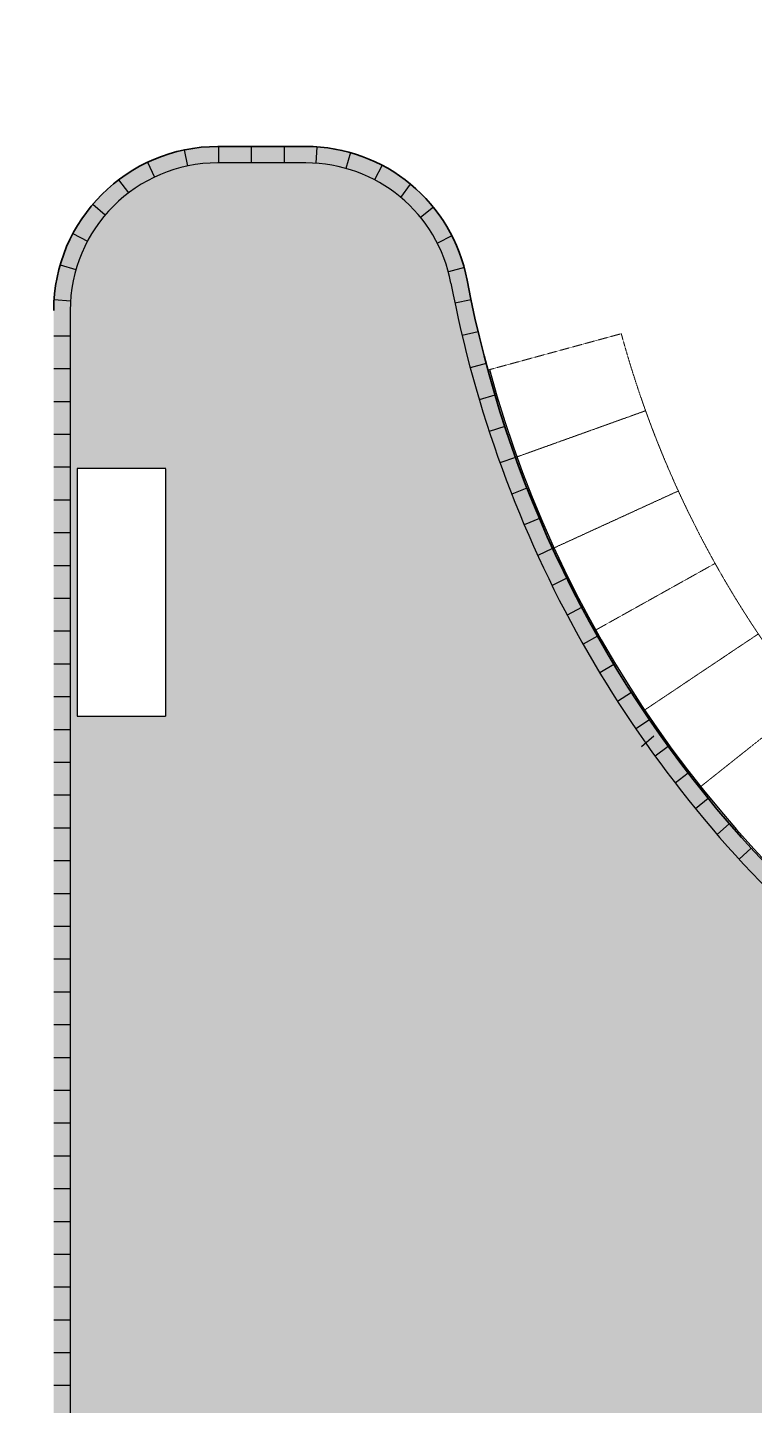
# Model space of a CAD drawing. Header units: millimetres. Extents: x -164772 to 106339, y -135449 to 107526.
# Drawn here: x -127720 to -101135, y -55946 to -5533 of the extents above; entities that cross this region are included whole.
import ezdxf

# ---------------------------------------------------------------- set-up
doc = ezdxf.new("R2010")
doc.units = ezdxf.units.MM
doc.linetypes.add('ACAD_дорога __ __ __ __ __ __ __ __ __ __ __ __ __', pattern=[7, 5, -2])
doc.linetypes.add('DASHED', pattern=[0.75, 0.5, -0.25])
doc.layers.add('graas', color=7, linetype='Continuous', lineweight=25, true_color=0x83f83f)
for name, color, linetype, lineweight in [('paving', 250, 'Continuous', 25), ('pr build', 5, 'Continuous', 60), ('pr road', 250, 'Continuous', 35)]:
    doc.layers.add(name, color=color, linetype=linetype, lineweight=lineweight)
doc.layers.add('project line', color=250, linetype='Continuous')

msp = doc.modelspace()

# ---------------------------------------------------------------- hatches: boundary and pattern name
at = {"layer": 'graas'}
h = msp.add_hatch(dxfattribs=at)
h.set_pattern_fill('AR-SAND', color=256, scale=15, angle=90, style=0)
h.set_pattern_definition([(127.5, (20086128.24877036, -35166053.85882878), (-734.1198559940135, -24.00046943976064), [0, -579.1200000000001, 0, -647.7, 0, -619.125]), (97.5, (20086128.24877036, -35166053.85882878), (-1075.237650852531, 674.284924707004), [0, -312.42, 0, -521.9699999999999, 0, -200.0249999999999]), (57.49999999999998, (20086128.24877036, -35166522.48882877), (-2.155777017818464, 1186.488555362187), [0, -190.5, 0, -685.8000000000001, 0, -895.3500000000001]), (47.49999999999999, (20086128.24877036, -35166522.48882877), (-334.3939848858243, 1145.334678708446), [0, -95.24999999999999, 0, -449.5799999999999, 0, -514.35])])
edge = h.paths.add_edge_path()
edge.add_line((-117541.6754624641, -3284.361524216785), (-120764.0420367754, -3284.361524216785))
edge.add_arc((-120764.042036779, 2115.638475780885), 5399.999999997817, 180.0000000000386, 270.0000000000386, ccw=False)
edge.add_line((-126164.0420367767, 2115.638475777625), (-126161.4625406482, 42274.47373970476))
edge.add_arc((-112971.6932503138, -1539156.284458524), 1581485.761235097, 89.52214120869093, 90.4778587913089, ccw=False)
edge.add_line((-99781.92395997167, 42274.47373970416), (-98863.34911363844, 41616.53721116955))
edge.add_arc((189654151.5651501, 110768853.5518665), 219696899.5820207, 210.2649924978628, 210.2684874780101)
edge.add_arc((-69889.71343111133, -6882.399719036608), 43094.06331599062, 121.0371690920496, 169.3069759478685)
edge.add_arc((-117541.6754624632, 2115.638475781816), 5399.999999998709, 269.99999999999216, 349.30577403733963, ccw=False)
h.paths.add_polyline_path([(-122660.9038956559, 16963.29322928055), (-125910.9038956559, 16963.29322928055), (-125910.9038956559, 7903.293229282877), (-122660.9038956559, 7903.293229282877)], flags=16)
h.paths.add_polyline_path([(-126161.4625406473, 7098.456192089754), (-126161.4625406473, 4859.754372380252), (-126161.4625406473, 5142.812778507869), (-126161.4625406473, 7559.754372377458)], flags=16)
h = msp.add_hatch(dxfattribs=at)
h.set_pattern_fill('AR-SAND', color=256, scale=15, angle=90, style=0)
h.set_pattern_definition([(127.5, (20086128.24877036, -35164892.04668546), (-734.1198559940135, -24.00046943976064), [0, -579.1200000000001, 0, -647.7, 0, -619.125]), (97.5, (20086128.24877036, -35164892.04668546), (-1075.237650852531, 674.284924707004), [0, -312.42, 0, -521.9699999999999, 0, -200.0249999999999]), (57.49999999999998, (20086128.24877036, -35165360.67668545), (-2.155777017818464, 1186.488555362187), [0, -190.5, 0, -685.8000000000001, 0, -895.3500000000001]), (47.49999999999999, (20086128.24877036, -35165360.67668545), (-334.3939848858243, 1145.334678708446), [0, -95.24999999999999, 0, -449.5799999999999, 0, -514.35])])
edge = h.paths.add_edge_path()
edge.add_line((-117541.6754624641, -10484.3650465556), (-120764.0420367754, -10484.3650465556))
edge.add_arc((-120764.042036779, -15884.36504655373), 5399.999999997817, 449.9999999999613, 539.9999999999613)
edge.add_line((-126164.0420367767, -15884.36504655001), (-126164.0420367767, -56458.1640300461))
edge.add_arc((-69884.04130216574, -6884.365332434378), 74999.99999999459, 221.3749601396475, 264.9827554239192)
edge.add_line((-76443.20891168927, -81596.99693023921), (-76432.9826262222, -49483.91005262292))
edge.add_arc((-69884.04261841744, -6884.363285380374), 43100.00000000369, 228.0318661238865, 261.2601923559919, ccw=False)
edge.add_arc((-69884.04261840766, -6884.363285395275), 43099.99999999903, 190.6941902640249, 228.0318661238632, ccw=False)
edge.add_arc((-117541.6754624632, -15884.36504655467), 5399.999999998709, 370.6942259626604, 450.0000000000078)
h.paths.add_polyline_path([(-122660.9038956559, -30732.01980005293), (-125910.9038956559, -30732.01980005293), (-125910.9038956559, -21672.01980005526), (-122660.9038956559, -21672.01980005526)], flags=16)
h.paths.add_polyline_path([(-126161.4625406473, -20867.18276286261), (-126161.4625406473, -18628.4809431531), (-126161.4625406473, -18911.53934928165), (-126161.4625406473, -21328.48094315031)], flags=16)
at = {"layer": 'project line'}
h = msp.add_hatch(color=256, dxfattribs=at)
h.set_gradient(color1=(87, 85, 98), rotation=90.00000000000003, one_color=1, tint=1)
h.paths.add_polyline_path([(-123330.8487427875, -10462.34931950732), (-123073.9101225718, -11004.55089220866, -0.05889817152132266), (-121872.4251258627, -10599.8818992306), (-121995.8654131096, -10012.71710508499, 0.05889817152141417)])
h = msp.add_hatch(color=256, dxfattribs=at)
h.set_gradient(color1=(87, 85, 98), rotation=90.00000000000003, one_color=1, tint=1)
h.paths.add_polyline_path([(-121995.8654131096, -10012.71710508499), (-121872.4251258627, -10599.8818992306, -0.05184976475833813), (-120761.4625406477, -10484.36504654489), (-120739.5823001119, -10484.36504654116), (-120739.5823001189, -9884.365046546285), (-120761.4625406477, -9884.365046546285, 0.05184976475838069)])
h = msp.add_hatch(color=256, dxfattribs=at)
h.set_gradient(color1=(87, 85, 98), rotation=90.00000000000003, one_color=1, tint=1)
h.paths.add_polyline_path([(-120739.5823001152, -9884.36504655001), (-120739.5823001152, -10484.36504654489), (-119543.8330477176, -10484.36504654861), (-119543.8330477176, -9884.365046546285)])
h = msp.add_hatch(color=256, dxfattribs=at)
h.set_gradient(color1=(87, 85, 98), rotation=90.00000000000003, one_color=1, tint=1)
h.paths.add_polyline_path([(-119543.8330477176, -9884.365046553736), (-119543.8330477176, -10484.36504654489), (-118339.574694075, -10484.36504654116), (-118339.574694075, -9884.36504655001)])
h = msp.add_hatch(color=256, dxfattribs=at)
h.set_gradient(color1=(87, 85, 98), rotation=90.00000000000003, one_color=1, tint=1)
h.paths.add_polyline_path([(-118339.574694075, -9884.36504655001), (-118339.574694075, -10484.36504654489), (-117539.0959663366, -10484.36504654489, -0.01665750712046094), (-117179.593179737, -10496.34521116638), (-117139.6484256711, -9897.676340570164, 0.01665750712012556), (-117539.0959663291, -9884.365046546285)])
h = msp.add_hatch(color=256, dxfattribs=at)
h.set_gradient(color1=(87, 85, 98), rotation=90.00000000000003, one_color=1, tint=1)
h.paths.add_polyline_path([(-117139.6484256711, -9897.676340570164), (-117179.593179737, -10496.34521116638, -0.05199446489763757), (-116075.7850735735, -10686.41148469779), (-115913.1949743771, -10108.8610889385, 0.05199446489770942)])
h = msp.add_hatch(color=256, dxfattribs=at)
h.set_gradient(color1=(87, 85, 98), rotation=90.00000000000003, one_color=1, tint=1)
h.paths.add_polyline_path([(-124392.4333534215, -11107.75003622281), (-124029.336272144, -11585.41153725698, -0.05190522956897124), (-123073.9101225718, -11004.55089220866), (-123330.8487427875, -10462.34931950732, 0.05190522956881574)])
h = msp.add_hatch(color=256, dxfattribs=at)
h.set_gradient(color1=(87, 85, 98), rotation=90.00000000000003, one_color=1, tint=1)
h.paths.add_polyline_path([(-115913.1949743771, -10108.8610889385), (-116075.7850735735, -10686.41148469779, -0.05222183597463788), (-115030.5929305598, -11102.3767028241), (-114751.8703710286, -10571.04466463016, 0.05222183597456426)])
h = msp.add_hatch(color=256, dxfattribs=at)
h.set_gradient(color1=(87, 85, 98), rotation=90.00000000000003, one_color=1, tint=1)
h.paths.add_polyline_path([(-114751.8703710286, -10571.04466463016), (-115030.5929305598, -11102.37670282037, -0.05403438111626523), (-114064.2873371125, -11750.87923064032), (-113710.4902712799, -11264.64877476259, 0.05227677039684132)])
h = msp.add_hatch(color=256, dxfattribs=at)
h.set_gradient(color1=(87, 85, 98), rotation=90.00000000000003, one_color=1, tint=1)
h.paths.add_polyline_path([(-125334.0890334456, -11999.64022264998), (-124876.8263841614, -12388.11270503742, -0.05420001128279508), (-124029.336272144, -11585.41153725698), (-124392.4333534178, -11107.75003622654, 0.05420001128310453)])
h = msp.add_hatch(color=256, dxfattribs=at)
h.set_gradient(color1=(87, 85, 98), rotation=90.00000000000003, one_color=1, tint=1)
h.paths.add_polyline_path([(-113710.4902712799, -11264.64877475933), (-114064.2873371125, -11750.87923064404, -0.0476854228070881), (-113344.1417951857, -12484.01807867079), (-112878.0357761698, -12106.20174890613, 0.04944221491173232)])
h = msp.add_hatch(color=256, dxfattribs=at)
h.set_gradient(color1=(87, 85, 98), rotation=90.00000000000003, one_color=1, tint=1)
h.paths.add_polyline_path([(-126059.9705426994, -13069.08300877358), (-125530.1197424943, -13350.61121255108, -0.05401217485017328), (-124876.8263841614, -12388.11270503742), (-125334.0890334423, -11999.64022264998, 0.0540121748500654)])
h = msp.add_hatch(color=256, dxfattribs=at)
h.set_gradient(color1=(87, 85, 98), rotation=90.00000000000003, one_color=1, tint=1)
h.paths.add_polyline_path([(-112878.0357761698, -12106.20174890613), (-113344.1417951857, -12484.01807867079, -0.05214674829352767), (-112731.3974807642, -13425.49634899148), (-112197.2087601445, -13152.28871593015, 0.05214674829361236)])
h = msp.add_hatch(color=256, dxfattribs=at)
h.set_gradient(color1=(87, 85, 98), rotation=90.00000000000003, one_color=1, tint=1)
h.paths.add_polyline_path([(-126525.8128049008, -14219.35272496608), (-125949.3777784754, -14385.85395712308, -0.05184815252790456), (-125530.1197424981, -13350.61121255108), (-126059.9705426994, -13069.08300877358, 0.05184815252801381)])
h = msp.add_hatch(color=256, dxfattribs=at)
h.set_gradient(color1=(87, 85, 98), rotation=100.00000000000003, one_color=1, tint=1)
h.paths.add_polyline_path([(-112731.3974807642, -13425.49634899148, -0.05211968470876604), (-112326.8484463061, -14472.81420087205), (-111747.7098329675, -14315.97521801847, 0.05211968470874793), (-112197.2087601445, -13152.28871593015)])
h = msp.add_hatch(color=256, dxfattribs=at)
h.set_gradient(color1=(87, 85, 98), rotation=129.99999999999997, one_color=1, tint=1)
h.paths.add_polyline_path([(-126525.8128049008, -14219.35272496608, 0.05376087223164601), (-126748.2578742041, -15486.51880224883), (-126149.578340852, -15526.30342667964, -0.05376087223172774), (-125949.3777784754, -14385.85395712308)])
h = msp.add_hatch(color=256, dxfattribs=at)
h.set_gradient(color1=(87, 85, 98), rotation=100.00000000000003, one_color=1, tint=1)
h.paths.add_polyline_path([(-112326.8484463061, -14472.81420087205, -0.0194578782590978), (-112232.8852991651, -14882.30299478579, 0.00431196504601977), (-112088.6463475309, -15611.5440552644), (-111501.0753513545, -15490.05197958504, -0.004311991998981184), (-111643.3071863994, -14770.9582644789, 0.01945768727374287), (-111747.7098329675, -14315.97521801847)])
h = msp.add_hatch(color=256, dxfattribs=at)
h.set_gradient(color1=(87, 85, 98), rotation=129.99999999999997, one_color=1, tint=1)
h.paths.add_polyline_path([(-126748.2578742041, -15486.51880224883, 0.0165906202027911), (-126761.4625406477, -15884.36504655746), (-126761.4625406477, -16810.14181962419), (-126161.4625406454, -16810.14181963164), (-126161.4625406491, -15884.36504654628, -0.0165906202022947), (-126149.578340852, -15526.30342667964)])
h = msp.add_hatch(color=256, dxfattribs=at)
h.set_gradient(color1=(87, 85, 98), rotation=100.00000000000003, one_color=1, tint=1)
h.paths.add_polyline_path([(-112088.6463475272, -15611.5440552644, 0.007065236705960912), (-111825.1915300701, -16800.69563424024), (-111241.2881183646, -16662.64924423392, -0.007065236705962438), (-111501.0753513507, -15490.05197958132)])
h = msp.add_hatch(color=256, dxfattribs=at)
h.set_gradient(color1=(87, 85, 98), rotation=129.99999999999997, one_color=1, tint=1)
h.paths.add_polyline_path([(-126761.4625406477, -16810.14181963164), (-126761.462540644, -18010.1418196321), (-126161.4625406491, -18010.14181962838), (-126161.4625406454, -16810.14181962791)])
h = msp.add_hatch(color=256, dxfattribs=at)
h.set_gradient(color1=(87, 85, 98), rotation=100.00000000000003, one_color=1, tint=1)
h.paths.add_polyline_path([(-111825.1915300733, -16800.69563424024, 0.00705930374920778), (-111528.5037336492, -17980.93970852294), (-110948.7305464882, -17826.46300657927, -0.007059303749211951), (-111241.2881183683, -16662.64924423392)])
h = msp.add_hatch(color=256, dxfattribs=at)
h.set_gradient(color1=(87, 85, 98), rotation=129.99999999999997, one_color=1, tint=1)
h.paths.add_polyline_path([(-126761.4625406477, -18010.14181962838), (-126761.4625406477, -19210.14181962931), (-126161.4625406454, -19210.14181963303), (-126161.4625406454, -18010.14181962838)])
h = msp.add_hatch(color=256, dxfattribs=at)
h.set_gradient(color1=(87, 85, 98), rotation=100.00000000000003, one_color=1, tint=1)
h.paths.add_polyline_path([(-111528.5037336524, -17980.93970852294, 0.007056902572352702), (-111198.7302048456, -19151.94009695244), (-110623.5478324688, -18981.16176547059, -0.007056902572355879), (-110948.7305464919, -17826.46300657927)])
h = msp.add_hatch(color=256, dxfattribs=at)
h.set_gradient(color1=(87, 85, 98), rotation=100.00000000000003, one_color=1, tint=1)
h.paths.add_polyline_path([(-111198.7302048456, -19151.94009695244, 0.007064838870162748), (-110835.6121403978, -20314.46671766411), (-110265.4847758769, -20127.50472092764, -0.007064838870157344), (-110623.5478324688, -18981.16176547059)])
h = msp.add_hatch(color=256, dxfattribs=at)
h.set_gradient(color1=(87, 85, 98), rotation=129.99999999999997, one_color=1, tint=1)
h.paths.add_polyline_path([(-126761.4625406477, -19210.14181962558), (-126761.4625406515, -20158.12179323654), (-126161.4625406491, -20158.12179324027), (-126161.4625406491, -19210.14181963303)])
h.paths.add_polyline_path([(-126761.4625406477, -20158.12179323654), (-126761.4625406477, -20410.14181962977), (-126161.4625406454, -20410.14181962651), (-126161.4625406454, -20158.12179323654)])
h = msp.add_hatch(color=256, dxfattribs=at)
h.set_gradient(color1=(87, 85, 98), rotation=100.00000000000003, one_color=1, tint=1)
h.paths.add_polyline_path([(-110835.6121403978, -20314.46671766411, 0.00705325324059448), (-110440.4674036617, -21464.38974979562), (-109875.8408939413, -21261.41954379292, -0.007053253240581596), (-110265.4847758732, -20127.50472092764)])
h = msp.add_hatch(color=256, dxfattribs=at)
h.set_gradient(color1=(87, 85, 98), rotation=129.99999999999997, one_color=1, tint=1)
edge = h.paths.add_edge_path()
edge.add_line((-126761.4625406477, -20410.14181962651), (-126761.4625406441, -21496.59332789503))
edge.add_spline(control_points=[(-126761.4625406598, -21496.59332788778), (-126710.4333441987, -21534.30944941328), (-126659.5086912404, -21572.15911352118), (-126608.689330783, -21610.14181962698)], knot_values=[394.60505552969, 394.60505552969, 394.60505552969, 394.60505552969, 394.984330194494, 394.984330194494, 394.984330194494, 394.984330194494], degree=3, periodic=0)
edge.add_line((-126608.6893307783, -21610.14181963071), (-126161.4625406491, -21610.14181963071))
edge.add_line((-126161.4625406491, -21610.14181963071), (-126161.4625406491, -20410.14181962998))
edge.add_line((-126161.4625406491, -20410.14181962977), (-126761.4625406477, -20410.14181962614))
edge = h.paths.add_edge_path(flags=17)
edge.add_line((-126761.462540644, -21496.59332789476), (-126761.4625406404, -21610.14181962698))
edge.add_line((-126761.4625406408, -21610.14181962698), (-126608.6893307823, -21610.14181962334))
edge.add_spline(control_points=[(-126608.689330783, -21610.14181962698), (-126659.5086912404, -21572.15911352118), (-126710.4333441987, -21534.30944941328), (-126761.4625406598, -21496.59332788778)], knot_values=[394.60505552969, 394.60505552969, 394.60505552969, 394.60505552969, 394.984330194494, 394.984330194494, 394.984330194494, 394.984330194494], degree=3, periodic=0)
h = msp.add_hatch(color=256, dxfattribs=at)
h.set_gradient(color1=(87, 85, 98), rotation=129.99999999999997, one_color=1, tint=1)
edge = h.paths.add_edge_path()
edge.add_spline(control_points=[(-126161.4625406473, -21949.93744898257), (-126309.6079839289, -21835.52175248084), (-126458.6900007071, -21722.25225193189), (-126608.689330783, -21610.14181962698)], knot_values=[393.4855816692534, 393.4855816692534, 393.4855816692534, 393.4855816692534, 394.60505552969, 394.60505552969, 394.60505552969, 394.60505552969], degree=3, periodic=0)
edge.add_line((-126608.6893307821, -21610.14181962698), (-126761.4625406478, -21610.14181962698))
edge.add_line((-126761.4625406477, -21610.14181962698), (-126761.4625406441, -22810.14181962771))
edge.add_line((-126761.462540644, -22810.14181962791), (-126161.4625406491, -22810.14181963519))
edge.add_line((-126161.4625406491, -22810.1418196349), (-126161.4625406491, -21949.9374489789))
edge = h.paths.add_edge_path(flags=17)
edge.add_spline(control_points=[(-126608.689330783, -21610.14181962698), (-126458.6900007071, -21722.25225193189), (-126309.6079839289, -21835.52175248084), (-126161.4625406473, -21949.93744898257)], knot_values=[393.4855816692533, 393.4855816692533, 393.4855816692533, 393.4855816692533, 394.6050555296899, 394.6050555296899, 394.6050555296899, 394.6050555296899], degree=3, periodic=0)
edge.add_line((-126161.4625406491, -21949.93744898257), (-126161.4625406491, -21610.14181962692))
edge.add_line((-126161.4625406491, -21610.14181962698), (-126608.689330782, -21610.14181963062))
h = msp.add_hatch(color=256, dxfattribs=at)
h.set_gradient(color1=(87, 85, 98), rotation=100.00000000000003, one_color=1, tint=1)
h.paths.add_polyline_path([(-110440.467403658, -21464.38974979562, 0.007059425008036361), (-110012.6539290815, -22603.69929005201), (-109453.9830593842, -22384.86862641755, -0.007059425008068465), (-109875.840893945, -21261.41954379292)])
h = msp.add_hatch(color=256, dxfattribs=at)
h.set_gradient(color1=(87, 85, 98), rotation=100.00000000000003, one_color=1, tint=1)
h.paths.add_polyline_path([(-110012.6539290853, -22603.69929005574, 0.007055330451554419), (-109553.1202186158, -23729.82627191623), (-109000.8465699449, -23495.31866653399, -0.007055330451539703), (-109453.9830593842, -22384.86862641755)])
h = msp.add_hatch(color=256, dxfattribs=at)
h.set_gradient(color1=(87, 85, 98), rotation=129.99999999999997, one_color=1, tint=1)
h.paths.add_polyline_path([(-126761.4625406477, -22810.14181962419), (-126761.4625406477, -24010.14181962512), (-126161.4625406454, -24010.14181962838), (-126161.4625406491, -22810.14181962419)])
h = msp.add_hatch(color=256, dxfattribs=at)
h.set_gradient(color1=(87, 85, 98), rotation=100.00000000000003, one_color=1, tint=1)
h.paths.add_polyline_path([(-109553.1202186158, -23729.82627191623, 0.007072507526925811), (-109060.759533115, -24845.22998918356), (-108515.3400935217, -24595.19472184587, -0.007072507526939937), (-109000.8465699449, -23495.31866653399)])
h = msp.add_hatch(color=256, dxfattribs=at)
h.set_gradient(color1=(87, 85, 98), rotation=129.99999999999997, one_color=1, tint=1)
h.paths.add_polyline_path([(-126761.462540644, -24010.14181962139), (-126761.4625406477, -25210.14181962186), (-126161.4625406454, -25210.14181962931), (-126161.4625406491, -24010.14181962838)])
h = msp.add_hatch(color=256, dxfattribs=at)
h.set_gradient(color1=(87, 85, 98), rotation=100.00000000000003, one_color=1, tint=1)
h.paths.add_polyline_path([(-108515.3400935217, -24595.19472184587), (-109060.759533115, -24845.22998918356, 0.007059319859154323), (-108538.0512062928, -25944.22156666448), (-107999.9084487444, -25678.88711263421, -0.007059319859156589)])
h = msp.add_hatch(color=256, dxfattribs=at)
h.set_gradient(color1=(87, 85, 98), rotation=129.99999999999997, one_color=1, tint=1)
h.paths.add_polyline_path([(-126761.4625406477, -25210.14181962186), (-126761.4625406477, -26410.14181962651), (-126161.4625406454, -26410.14181962977), (-126161.4625406422, -25210.14181962558)])
h = msp.add_hatch(color=256, dxfattribs=at)
h.set_gradient(color1=(87, 85, 98), rotation=100.00000000000003, one_color=1, tint=1)
h.paths.add_polyline_path([(-108538.0512062966, -25944.2215666682, 0.00705971159931683), (-107984.4917918511, -27028.07709902521), (-107454.0551978408, -26747.65416890332, -0.007059711599330382), (-107999.9084487481, -25678.88711263421)])
h = msp.add_hatch(color=256, dxfattribs=at)
h.set_gradient(color1=(87, 85, 98), rotation=129.99999999999997, one_color=1, tint=1)
h.paths.add_polyline_path([(-126761.462540644, -26410.14181962977), (-126761.462540644, -27610.14181962698), (-126161.4625406491, -27610.14181963443), (-126161.4625406491, -26410.14181962977)])
h = msp.add_hatch(color=256, dxfattribs=at)
h.set_gradient(color1=(87, 85, 98), rotation=100.00000000000003, one_color=1, tint=1)
h.paths.add_polyline_path([(-107454.0551978408, -26747.65416890332), (-107984.4917918511, -27028.07709902521, 0.007059265506423125), (-107400.5886618051, -28095.80403676625), (-106878.2806496511, -27800.51715855762, -0.007059265506438176)])
h = msp.add_hatch(color=256, dxfattribs=at)
h.set_gradient(color1=(87, 85, 98), rotation=129.99999999999997, one_color=1, tint=1)
h.paths.add_polyline_path([(-126761.4625406515, -27610.14181962698), (-126761.4625406477, -28810.14181962791), (-126161.4625406454, -28810.14181962791), (-126161.4625406491, -27610.14181962326)])
h = msp.add_hatch(color=256, dxfattribs=at)
h.set_gradient(color1=(87, 85, 98), rotation=100.00000000000003, one_color=1, tint=1)
h.paths.add_polyline_path([(-106878.2806496511, -27800.51715855762), (-107400.5886618018, -28095.80403676625, 0.007063757646988722), (-106786.3733192229, -29147.28320518458), (-106272.6158686837, -28837.35856592884, -0.007063757646984822)])
h = msp.add_hatch(color=256, dxfattribs=at)
h.set_gradient(color1=(87, 85, 98), rotation=129.99999999999997, one_color=1, tint=1)
h.paths.add_polyline_path([(-126761.4625406477, -28810.14181962046), (-126761.4625406477, -30010.14181962139), (-126161.4625406454, -30010.14181962512), (-126161.4625406422, -28810.14181963164)])
h = msp.add_hatch(color=256, dxfattribs=at)
h.set_gradient(color1=(87, 85, 98), rotation=100.00000000000003, one_color=1, tint=1)
h.paths.add_polyline_path([(-106272.6158686874, -28837.35856592884), (-106786.3733192229, -29147.28320518458, 0.00709139622752806), (-106140.1223659797, -30184.99911038853), (-105635.361448427, -29860.62831004192, -0.00709139622756961)])
h = msp.add_hatch(color=256, dxfattribs=at)
h.set_gradient(color1=(87, 85, 98), rotation=129.99999999999997, one_color=1, tint=1)
h.paths.add_polyline_path([(-126761.4625406477, -30010.14181962139), (-126761.4625406477, -31210.14181962186), (-126161.4625406454, -31210.14181962931), (-126161.4625406422, -30010.14181962838)])
h = msp.add_hatch(color=256, dxfattribs=at)
h.set_gradient(color1=(87, 85, 98), rotation=100.00000000000003, one_color=1, tint=1)
h.paths.add_polyline_path([(-105635.361448427, -29860.62831004192), (-106140.122365976, -30184.99911038853, 0.007027067854390843), (-105470.9566700894, -31194.8126644203), (-104975.5112842706, -30856.38413477917, -0.00702706785436632)])
h = msp.add_hatch(color=256, dxfattribs=at)
h.set_gradient(color1=(87, 85, 98), rotation=129.99999999999997, one_color=1, tint=1)
h.paths.add_polyline_path([(-126761.4625406477, -31210.14181962186), (-126761.4625406477, -32410.14181962651), (-126161.4625406454, -32410.14181962977), (-126161.4625406454, -31210.14181962186)])
h = msp.add_hatch(color=256, dxfattribs=at)
h.set_gradient(color1=(87, 85, 98), rotation=100.00000000000003, one_color=1, tint=1)
h.paths.add_polyline_path([(-104975.5112842669, -30856.38413477545), (-105470.9566700857, -31194.81266441704, 0.007055981805243147), (-104770.749082187, -32189.45615633526), (-104285.0513658107, -31837.18108156645, -0.007055981805242409)])
h = msp.add_hatch(color=256, dxfattribs=at)
h.set_gradient(color1=(87, 85, 98), rotation=100.00000000000003, one_color=1, tint=1)
h.paths.add_polyline_path([(-104770.7490821907, -32189.45615633526, 0.007123156217702085), (-104035.6896631874, -33173.12151760464), (-103560.224792551, -32807.15272550932, -0.00712315621768976), (-104285.0513658107, -31837.18108156645)])
h = msp.add_hatch(color=256, dxfattribs=at)
h.set_gradient(color1=(87, 85, 98), rotation=129.99999999999997, one_color=1, tint=1)
h.paths.add_polyline_path([(-126761.4625406477, -32410.14181962977), (-126761.4625406477, -33610.14181962), (-126161.4625406454, -33610.14181962698), (-126161.4625406454, -32410.14181962651)])
h = msp.add_hatch(color=256, dxfattribs=at)
h.set_gradient(color1=(87, 85, 98), rotation=100.00000000000003, one_color=1, tint=1)
h.paths.add_polyline_path([(-103560.224792551, -32807.15272550932), (-104035.6896631874, -33173.12151760464, 0.00699997386915543), (-103286.3283300631, -34118.99161862345), (-102821.2954037355, -33739.85526131601, -0.006999973869166515)])
h = msp.add_hatch(color=256, dxfattribs=at)
h.set_gradient(color1=(87, 85, 98), rotation=129.99999999999997, one_color=1, tint=1)
h.paths.add_polyline_path([(-126761.4625406477, -33610.14181962), (-126761.4625406477, -34810.14181962791), (-126161.4625406454, -34810.14181962419), (-126161.4625406491, -33610.14181962)])
h = msp.add_hatch(color=256, dxfattribs=at)
h.set_gradient(color1=(87, 85, 98), rotation=100.00000000000003, one_color=1, tint=1)
h.paths.add_polyline_path([(-102821.2954037355, -33739.85526131275), (-103286.3283300631, -34118.99161862345, 0.007067511471221831), (-102503.1723248379, -35052.32538248361), (-102049.0418022948, -34660.19597974136, -0.007067511471246535)])
h = msp.add_hatch(color=256, dxfattribs=at)
h.set_gradient(color1=(87, 85, 98), rotation=100.00000000000003, one_color=1, tint=1)
h.paths.add_polyline_path([(-102049.0418022948, -34660.19597974136), (-102503.1723248379, -35052.32538248361, 0.007058407279385855), (-101695.0066823757, -35961.99121734402), (-101252.1267256255, -35557.19825309697, -0.007058407279373667)])
h = msp.add_hatch(color=256, dxfattribs=at)
h.set_gradient(color1=(87, 85, 98), rotation=129.99999999999997, one_color=1, tint=1)
h.paths.add_polyline_path([(-126761.4625406477, -34810.14181962046), (-126761.4625406477, -36010.14181962139), (-126161.4625406454, -36010.14181962139), (-126161.4625406454, -34810.14181962791)])
h = msp.add_hatch(color=256, dxfattribs=at)
h.set_gradient(color1=(87, 85, 98), rotation=100.00000000000003, one_color=1, tint=1)
h.paths.add_polyline_path([(-101252.1267256218, -35557.19825309324), (-101695.0066823794, -35961.99121734775, 0.007050572859042334), (-100862.4227321109, -36847.50967647457), (-100431.1332711859, -36430.38930908027, -0.007050572859036935)])
h = msp.add_hatch(color=256, dxfattribs=at)
h.set_gradient(color1=(87, 85, 98), rotation=129.99999999999997, one_color=1, tint=1)
h.paths.add_polyline_path([(-126761.4625406477, -36010.14181962139), (-126761.4625406477, -37210.14181962186), (-126161.4625406454, -37210.14181962931), (-126161.4625406454, -36010.14181962512)])
h = msp.add_hatch(color=256, dxfattribs=at)
h.set_gradient(color1=(87, 85, 98), rotation=129.99999999999997, one_color=1, tint=1)
h.paths.add_polyline_path([(-126761.4625406477, -37210.14181962186), (-126761.4625406515, -38410.14181962651), (-126161.4625406491, -38410.14181962651), (-126161.4625406529, -37210.14181962186)])
h = msp.add_hatch(color=256, dxfattribs=at)
h.set_gradient(color1=(87, 85, 98), rotation=129.99999999999997, one_color=1, tint=1)
h.paths.add_polyline_path([(-126761.4625406477, -38410.14181962279), (-126761.4625406477, -39610.14181962326), (-126161.4625406454, -39610.14181962326), (-126161.4625406454, -38410.14181962977)])
h = msp.add_hatch(color=256, dxfattribs=at)
h.set_gradient(color1=(87, 85, 98), rotation=129.99999999999997, one_color=1, tint=1)
h.paths.add_polyline_path([(-126761.4625406515, -39610.14181962326), (-126761.4625406477, -40810.14181962791), (-126161.4625406454, -40810.14181962419), (-126161.4625406454, -39610.14181962)])
h = msp.add_hatch(color=256, dxfattribs=at)
h.set_gradient(color1=(87, 85, 98), rotation=129.99999999999997, one_color=1, tint=1)
h.paths.add_polyline_path([(-126761.4625406515, -40810.14181962046), (-126761.4625406515, -42010.14181962512), (-126161.4625406491, -42010.14181962512), (-126161.4625406454, -40810.14181962791)])
h = msp.add_hatch(color=256, dxfattribs=at)
h.set_gradient(color1=(87, 85, 98), rotation=129.99999999999997, one_color=1, tint=1)
h.paths.add_polyline_path([(-126761.4625406477, -42010.14181962512), (-126761.4625406477, -43210.14181962186), (-126161.4625406454, -43210.14181962558), (-126161.4625406454, -42010.14181962838)])
h = msp.add_hatch(color=256, dxfattribs=at)
h.set_gradient(color1=(87, 85, 98), rotation=129.99999999999997, one_color=1, tint=1)
h.paths.add_polyline_path([(-126761.4625406477, -43210.14181962186), (-126761.4625406477, -44410.14181961906), (-126161.4625406454, -44410.14181962279), (-126161.4625406454, -43210.14181962558)])
h = msp.add_hatch(color=256, dxfattribs=at)
h.set_gradient(color1=(87, 85, 98), rotation=129.99999999999997, one_color=1, tint=1)
h.paths.add_polyline_path([(-126761.4625406477, -44410.14181962279), (-126761.4625406477, -45610.14181962326), (-126161.4625406454, -45610.14181962), (-126161.4625406422, -44410.14181962279)])
h = msp.add_hatch(color=256, dxfattribs=at)
h.set_gradient(color1=(87, 85, 98), rotation=129.99999999999997, one_color=1, tint=1)
h.paths.add_polyline_path([(-126761.4625406477, -45610.14181963071), (-126761.4625406477, -46810.14181962419), (-126161.4625406454, -46810.14181962791), (-126161.4625406454, -45610.14181962)])
h = msp.add_hatch(color=256, dxfattribs=at)
h.set_gradient(color1=(87, 85, 98), rotation=129.99999999999997, one_color=1, tint=1)
h.paths.add_polyline_path([(-126761.462540644, -46810.14181963164), (-126761.462540644, -48010.14181962139), (-126161.4625406491, -48010.1418196321), (-126161.4625406454, -46810.14181962419)])
h = msp.add_hatch(color=256, dxfattribs=at)
h.set_gradient(color1=(87, 85, 98), rotation=129.99999999999997, one_color=1, tint=1)
h.paths.add_polyline_path([(-126761.4625406515, -48010.14181962512), (-126761.4625406515, -49210.14181962186), (-126161.4625406491, -49210.14181962186), (-126161.4625406529, -48010.14181962139)])
h = msp.add_hatch(color=256, dxfattribs=at)
h.set_gradient(color1=(87, 85, 98), rotation=129.99999999999997, one_color=1, tint=1)
h.paths.add_polyline_path([(-126761.4625406515, -49210.14181961487), (-126761.4625406477, -50410.14181962651), (-126161.4625406454, -50410.14181962651), (-126161.4625406454, -49210.14181962186)])
h = msp.add_hatch(color=256, dxfattribs=at)
h.set_gradient(color1=(87, 85, 98), rotation=129.99999999999997, one_color=1, tint=1)
h.paths.add_polyline_path([(-126761.4625406515, -50410.14181962279), (-126761.4625406515, -51610.14181962326), (-126161.4625406491, -51610.14181962698), (-126161.4625406491, -50410.14181962279)])
h = msp.add_hatch(color=256, dxfattribs=at)
h.set_gradient(color1=(87, 85, 98), rotation=129.99999999999997, one_color=1, tint=1)
h.paths.add_polyline_path([(-126761.4625406515, -51610.14181962698), (-126761.4625406515, -52810.14181962046), (-126161.4625406491, -52810.14181962419), (-126161.4625406491, -51610.14181962)])
h = msp.add_hatch(color=256, dxfattribs=at)
h.set_gradient(color1=(87, 85, 98), rotation=129.99999999999997, one_color=1, tint=1)
h.paths.add_polyline_path([(-126761.4625406477, -52810.14181962046), (-126761.4625406477, -54010.14181961767), (-126589.8521067228, -54010.14181962139), (-126161.4625406491, -53486.19021158102), (-126161.4625406454, -52810.14181962046)])
h.paths.add_polyline_path([(-126589.8521067228, -54010.14181962139), (-126161.4625406491, -54010.14181962139), (-126161.4625406491, -53486.19021157776)], flags=17)
h = msp.add_hatch(color=256, dxfattribs=at)
h.set_gradient(color1=(87, 85, 98), rotation=129.99999999999997, one_color=1, tint=1)
h.paths.add_polyline_path([(-126761.4625406477, -54010.14181962139), (-126761.4625406477, -55210.14181961813), (-126589.8521067228, -55210.14181962186), (-126161.4625406491, -54686.19021158195), (-126161.4625406454, -54010.14181962139)])
h.paths.add_polyline_path([(-126589.8521067228, -55210.14181962186), (-126161.4625406491, -55210.14181962186), (-126161.4625406491, -54686.19021157823)], flags=17)
h = msp.add_hatch(color=256, dxfattribs=at)
h.set_gradient(color1=(87, 85, 98), rotation=129.99999999999997, one_color=1, tint=1)
h.paths.add_polyline_path([(-126761.4625406477, -55210.14181962186), (-126761.4625406477, -56410.14181961906), (-126589.8521067228, -56410.14181962279), (-126161.4625406491, -55886.19021158242), (-126161.4625406454, -55210.14181962186)])
h.paths.add_polyline_path([(-126589.8521067228, -56410.14181962279), (-126161.4625406491, -56410.14181962279), (-126161.4625406491, -55886.19021157916)], flags=17)

# ---------------------------------------------------------------- linework, layer by layer
at = {"layer": 'paving'}
msp.add_arc((-69881.46312227965, -6884.363285382702), 42441.50304751814, 195.2527618117758, 164.7472381882243, dxfattribs=at)
at = {"layer": 'pr build', "linetype": 'DASHED', "lineweight": 30, "ltscale": 10}
msp.add_lwpolyline([(-122658.3243995302, -30732.01980004735), (-122658.3243995302, -21672.01980004781), (-125908.3243995302, -21672.01980004781), (-125908.3243995302, -30732.01980004735)], close=True, dxfattribs=at)
at = {"layer": 'pr road'}
msp.add_line((-117539.0959663375, -9884.365046546285), (-120761.4625406477, -9884.365046546285), dxfattribs=at)
at = {"layer": 'pr road', "linetype": 'ACAD_дорога __ __ __ __ __ __ __ __ __ __ __ __ __', "lineweight": 18, "ltscale": 0.2}
for p, q in [((-106004.1550004829, -16734.09840515578), (-110884.3845620768, -18065.16975905882)), ((-109875.8408939431, -21261.41954379292), (-105114.8185454279, -19552.30771545642)), ((-103917.1167092801, -22486.94112889977), (-108515.3396774784, -24595.19453112125)), ((-106988.8206270843, -27603.77493269365), (-102572.2999396024, -25137.45449318919)), ((-100991.687731257, -27717.51175690065), (-105194.6533191561, -30532.37796144509)), ((-103144.4779166815, -33338.50940253302), (-99185.22155065907, -30190.06843301789))]:
    msp.add_line(p, q, dxfattribs=at)
at = {"layer": 'pr road'}
for centre, radius, start, end in [((-120761.4625406477, -15884.36504654628), 6000, 90, 180), ((-117539.0959663375, -15884.36504654628), 6000, 10.69419423868846, 90), ((-69881.46312228151, -6884.363285386427), 42499.99999999788, 190.6941942386885, 250.8890560033067)]:
    msp.add_arc(centre, radius, start, end, dxfattribs=at)
at = {"layer": 'pr road', "linetype": 'ACAD_дорога __ __ __ __ __ __ __ __ __ __ __ __ __', "lineweight": 18, "ltscale": 0.2}
msp.add_arc((-69881.46312227965, -6884.363285382702), 37441.50304751814, 195.2523016438043, 260.1500963312894, dxfattribs=at)
at = {"layer": 'project line'}
for p, q in [((-121995.8654131096, -10012.71710508499), (-121872.4251258627, -10599.8818992306)), ((-120739.5823001152, -9884.288525896569), (-120739.5823001152, -10484.36504654489)), ((-119543.8330477176, -9884.365046546285), (-119543.8330477176, -10484.36504654489)), ((-118339.574694075, -9884.365046546285), (-118339.574694075, -10484.36504654489)), ((-117139.6484256711, -9897.676340570164), (-117179.593179737, -10496.34521116638)), ((-123330.8487427875, -10462.34931950732), (-123073.9101225718, -11004.55089221238)), ((-117539.0959663375, -10484.36504654675), (-120761.4625406477, -10484.36504654675)), ((-115912.6729098733, -10107.00661832788), (-116075.7850735735, -10686.41148470152)), ((-114751.9662390135, -10571.22741887761), (-115030.5929305598, -11102.3767028241)), ((-124392.4333534178, -11107.75003622654), (-124029.3362721408, -11585.4115372607)), ((-114064.2873371125, -11750.87923064404), (-113710.4902712799, -11264.64877476259)), ((-125334.0890334423, -11999.64022264998), (-124876.8263841614, -12388.11270503742)), ((-112878.0357761698, -12106.20174890613), (-113344.1417951857, -12484.01807867079)), ((-126059.9705426994, -13069.08300877358), (-125530.1197424943, -13350.61121255108)), ((-112197.2087601445, -13152.28871593015), (-112731.3974807642, -13425.49634899148)), ((-126525.8128049008, -14219.35272496608), (-125949.3777784754, -14385.85395712308)), ((-111742.8801847, -14314.66728049838), (-112326.8484463061, -14472.81420087205)), ((-126748.2578742041, -15486.51880224883), (-126149.5783408482, -15526.30342667964)), ((-111498.2926712095, -15489.47660471122), (-112088.6463475272, -15611.5440552644)), ((-126161.4625406473, -15884.36504654628), (-126161.4625406491, -98573.05816701097)), ((-126761.4625406477, -16810.14181962791), (-126161.4625406491, -16810.14181962791)), ((-111240.2984119163, -16662.41525792838), (-111825.191530077, -16800.69563424024)), ((-126761.4625406477, -18010.14181962838), (-126161.4625406491, -18010.14181962838)), ((-110948.7305464882, -17826.46300657927), (-111528.5037336524, -17980.93970852294)), ((-110623.5478324688, -18981.16176547059), (-111198.7302048456, -19151.94009695244)), ((-126761.4625406477, -19210.14181962745), (-126161.4625406491, -19210.14181962745)), ((-110265.4847758769, -20127.50472092764), (-110835.6121403978, -20314.46671766411)), ((-126761.4625406477, -20410.14181962651), (-126161.4625406491, -20410.14181962651)), ((-126761.4625406477, -21610.14181962698), (-126161.4625406491, -21610.14181962698)), ((-109873.7181298405, -21260.65645906464), (-110440.4674036617, -21464.38974979562)), ((-109453.9830593842, -22384.86862641755), (-110012.6539290853, -22603.69929005574)), ((-126761.4625406477, -22810.14181962791), (-126161.4625406491, -22810.14181962791)), ((-109000.8465699449, -23495.31866653399), (-109553.1202186158, -23729.82627191623)), ((-126761.4625406477, -24010.14181962651), (-126161.4625406491, -24010.14181962651)), ((-108515.3396774784, -24595.19453112125), (-109060.759533115, -24845.22998918356)), ((-126761.4625406477, -25210.14181962558), (-126161.4625406491, -25210.14181962558)), ((-107999.9084060092, -25678.88709156304), (-108538.0512062966, -25944.2215666682)), ((-126761.4625406477, -26410.14181962651), (-126161.4625406491, -26410.14181962651)), ((-107454.0547403794, -26747.6539270612), (-107984.4917918511, -27028.07709902521)), ((-126761.4625406477, -27610.14181962698), (-126161.4625406491, -27610.14181962698)), ((-106878.1087010338, -27800.41994739133), (-107400.5886618018, -28095.80403676625)), ((-126761.4625406477, -28810.14181962605), (-126161.4625406491, -28810.14181962605)), ((-106272.0533266969, -28837.01921197302), (-106786.3733192229, -29147.28320518458)), ((-126761.4625406477, -30010.14181962512), (-126161.4625406491, -30010.14181962512)), ((-105635.3614484307, -29860.62831004192), (-106140.122365976, -30184.99911038853)), ((-126761.4625406477, -31210.14181962558), (-126161.4625406491, -31210.14181962558)), ((-104975.5112842706, -30856.38413477917), (-105470.9566700857, -31194.81266441704)), ((-104813.5407114232, -31458.59129161383), (-105267.6712339663, -31850.72069435609)), ((-104285.0511248054, -31837.18090676512), (-104770.7490821907, -32189.45615633526)), ((-126761.4625406477, -32410.14181962651), (-126161.4625406491, -32410.14181962651)), ((-103560.224792551, -32807.15272550932), (-104035.6896631874, -33173.12151760464)), ((-126761.4625406477, -33610.14181962512), (-126161.4625406491, -33610.14181962512)), ((-102821.2954037392, -33739.85526131601), (-103286.3283300631, -34118.99161862345)), ((-102049.0418022948, -34660.19597974136), (-102503.1723248379, -35052.32538248361)), ((-126761.4625406477, -34810.14181962419), (-126161.4625406491, -34810.14181962419)), ((-101252.1267256255, -35557.19825309697), (-101695.0066823794, -35961.99121734775)), ((-126761.4625406477, -36010.14181962512), (-126161.4625406491, -36010.14181962512)), ((-126761.4625406477, -37210.14181962558), (-126161.4625406491, -37210.14181962558)), ((-126761.4625406477, -38410.14181962465), (-126161.4625406491, -38410.14181962465)), ((-126761.4625406477, -39610.14181962326), (-126161.4625406491, -39610.14181962326)), ((-126761.4625406477, -40810.14181962419), (-126161.4625406491, -40810.14181962419)), ((-126761.4625406477, -42010.14181962512), (-126161.4625406491, -42010.14181962512)), ((-126761.4625406477, -43210.14181962372), (-126161.4625406491, -43210.14181962372)), ((-126761.4625406477, -44410.14181962279), (-126161.4625406491, -44410.14181962279)), ((-126761.4625406477, -45610.14181962326), (-126161.4625406491, -45610.14181962326)), ((-126761.4625406477, -46810.14181962419), (-126161.4625406491, -46810.14181962419)), ((-126761.4625406477, -48010.14181962326), (-126161.4625406491, -48010.14181962326)), ((-126761.4625406477, -49210.14181962186), (-126161.4625406491, -49210.14181962186)), ((-126761.4625406477, -50410.14181962279), (-126161.4625406491, -50410.14181962279)), ((-126761.4625406477, -51610.14181962326), (-126161.4625406491, -51610.14181962326)), ((-126761.4625406477, -52810.14181962232), (-126161.4625406491, -52810.14181962232)), ((-126761.4625406477, -52810.14181962232), (-126161.4625406491, -52810.14181962232)), ((-126761.4625406477, -52810.14181962232), (-126161.4625406491, -52810.14181962232)), ((-126761.4625406477, -54010.14181962139), (-126161.4625406491, -54010.14181962139)), ((-126761.4625406477, -55210.14181962186), (-126161.4625406491, -55210.14181962186)), ((-126761.4625406477, -55210.14181962186), (-126161.4625406491, -55210.14181962186))]:
    msp.add_line(p, q, dxfattribs=at)
for centre, radius, start, end in [((-120761.4625406477, -15884.36504654628), 5400, 90, 180), ((-117539.0959663375, -15884.36504654628), 5400, 10.69419423868846, 90), ((-69881.46312227965, -6884.363285382702), 43100, 190.6941942386885, 228.0318661236923)]:
    msp.add_arc(centre, radius, start, end, dxfattribs=at)

doc.saveas('drawing.dxf')
